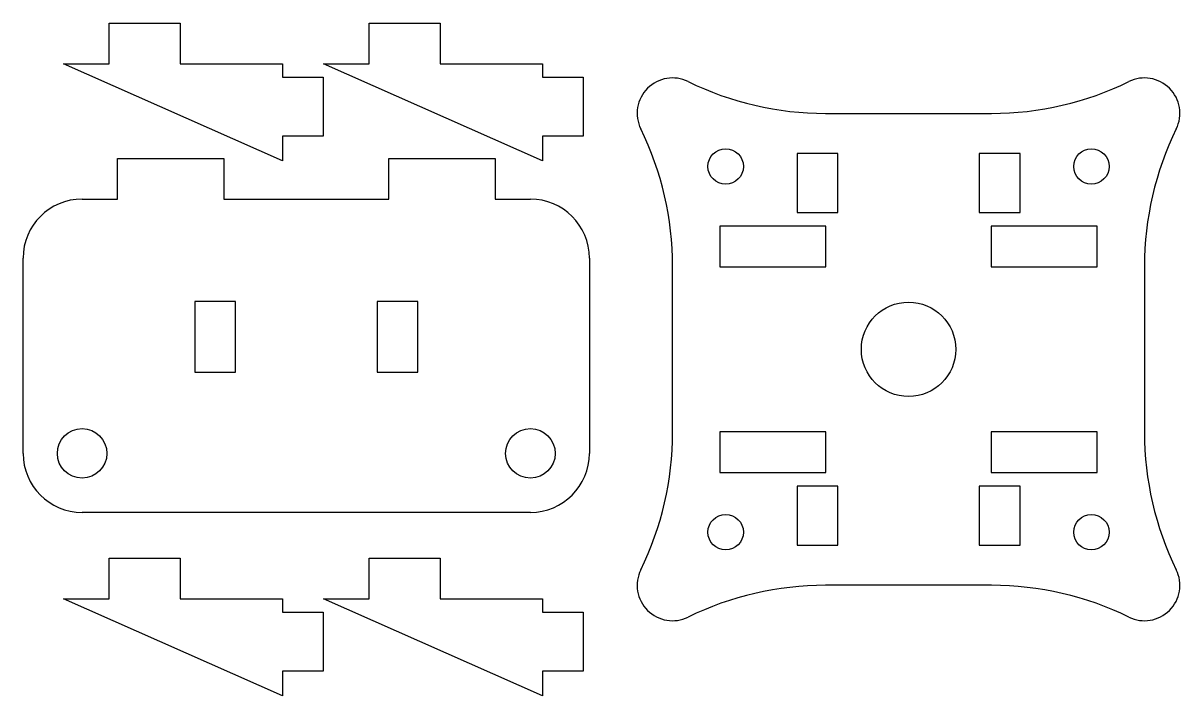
# Model space of a CAD drawing. Extents: x 7 to 105, y -8.5 to 48.5.
import ezdxf

# ---------------------------------------------------------------- set-up
doc = ezdxf.new("R2010")
doc.units = 0
doc.layers.get('0').update_dxf_attribs({"linetype": 'CONTINUOUS'})
doc.layers.add('DEFAULT', color=7, linetype='CONTINUOUS')

# ---------------------------------------------------------------- blocks, each defined once
blk = doc.blocks.new('TABS')
at = {"color": 0, "linetype": 'BYBLOCK'}
for p, q in [((280.328, 10.4), (280.328, 13.85)), ((280.328, 13.85), (286.328, 13.85)), ((286.328, 13.85), (286.328, 10.4)), ((295, 2.168), (276.45, 10.4)), ((276.45, 10.4), (280.328, 10.4)), ((286.328, 10.4), (295, 10.4)), ((295, 10.4), (295, 9.262)), ((295, 9.262), (298.45, 9.262)), ((298.45, 9.262), (298.45, 4.262)), ((298.45, 4.262), (295, 4.262)), ((295, 4.262), (295, 2.168))]:
    blk.add_line(p, q, dxfattribs=at)
blk = doc.blocks.new('MOTPLATEBACK')
at = {"color": 0, "linetype": 'BYBLOCK'}
for p, q in [((-98, 295), (-98, 298.45)), ((-98, 298.45), (-89, 298.45)), ((-89, 298.45), (-89, 295)), ((-75, 295), (-75, 298.45)), ((-75, 298.45), (-66, 298.45)), ((-66, 298.45), (-66, 295)), ((-101, 295), (-98, 295)), ((-89, 295), (-75, 295)), ((-66, 295), (-63, 295)), ((-106, 273.45), (-106, 290)), ((-58, 290), (-58, 273.45)), ((-88, 286.328), (-91.45, 286.328)), ((-91.45, 286.328), (-91.45, 280.328)), ((-88, 280.328), (-88, 286.328)), ((-72.55, 286.328), (-76, 286.328)), ((-76, 286.328), (-76, 280.328)), ((-72.55, 280.328), (-72.55, 286.328)), ((-91.45, 280.328), (-88, 280.328)), ((-76, 280.328), (-72.55, 280.328)), ((-63, 268.45), (-101, 268.45))]:
    blk.add_line(p, q, dxfattribs=at)
for centre in [(-101, 273.45), (-63, 273.45)]:
    blk.add_circle(centre, 2.1, dxfattribs=at)
for centre, start, end in [((-101, 290), 90, 180), ((-63, 290), 0, 90), ((-101, 273.45), 180, 270), ((-63, 273.45), 270, 0)]:
    blk.add_arc(centre, 5, start, end, dxfattribs=at)

msp = doc.modelspace()

# ---------------------------------------------------------------- linework, layer by layer
for p, q in [((74.961, 40.85), (89.039, 40.85)), ((76, 37.438), (72.55, 37.438)), ((72.55, 37.438), (72.55, 32.438)), ((76, 32.438), (76, 37.438)), ((91.45, 37.438), (88, 37.438)), ((88, 37.438), (88, 32.438)), ((91.45, 32.438), (91.45, 37.438)), ((72.55, 32.438), (76, 32.438)), ((88, 32.438), (91.45, 32.438)), ((75, 31.3), (66, 31.3)), ((66, 31.3), (66, 27.85)), ((75, 27.85), (75, 31.3)), ((98, 31.3), (89, 31.3)), ((89, 31.3), (89, 27.85)), ((98, 27.85), (98, 31.3)), ((62, 13.811), (62, 27.889)), ((66, 27.85), (75, 27.85)), ((89, 27.85), (98, 27.85)), ((102, 27.889), (102, 13.811)), ((75, 13.85), (66, 13.85)), ((66, 13.85), (66, 10.4)), ((75, 10.4), (75, 13.85)), ((98, 13.85), (89, 13.85)), ((89, 13.85), (89, 10.4)), ((98, 10.4), (98, 13.85)), ((66, 10.4), (75, 10.4)), ((89, 10.4), (98, 10.4)), ((76, 9.262), (72.55, 9.262)), ((72.55, 9.262), (72.55, 4.262)), ((76, 4.262), (76, 9.262)), ((91.45, 9.262), (88, 9.262)), ((88, 9.262), (88, 4.262)), ((91.45, 4.262), (91.45, 9.262)), ((72.55, 4.262), (76, 4.262)), ((88, 4.262), (91.45, 4.262)), ((89.039, 0.85), (74.961, 0.85))]:
    msp.add_line(p, q)
for centre, radius in [((66.5, 36.35), 1.5), ((97.5, 36.35), 1.5), ((82, 20.85), 4), ((66.5, 5.35), 1.5), ((97.5, 5.35), 1.5)]:
    msp.add_circle(centre, radius)
for centre, radius, start, end in [((62, 40.85), 3, 63.93616, 206.06384), ((74.961, 67.35), 26.5, 243.93616, 270), ((89.039, 67.35), 26.5, 270, 296.06384), ((102, 40.85), 3, 333.93616, 116.06384), ((35.5, 27.889), 26.5, 360, 26.06384), ((128.5, 27.889), 26.5, 153.93616, 180), ((35.5, 13.811), 26.5, 333.93616, 360), ((128.5, 13.811), 26.5, 180, 206.06384), ((62, 0.85), 3, 153.93616, 296.06384), ((102, 0.85), 3, 243.93616, 26.06384), ((74.961, -25.65), 26.5, 90, 116.06384), ((89.039, -25.65), 26.5, 63.93616, 90)]:
    msp.add_arc(centre, radius, start, end)

# ---------------------------------------------------------------- block references
at = {"layer": 'DEFAULT'}
for name, p in [('TABS', (-266.073, 34.647)), ('TABS', (-244.039, 34.647)), ('MOTPLATEBACK', (112.95, -261.416)), ('TABS', (-266.073, -10.687)), ('TABS', (-244.039, -10.687))]:
    msp.add_blockref(name, p, dxfattribs=at)

doc.saveas('drawing.dxf')
